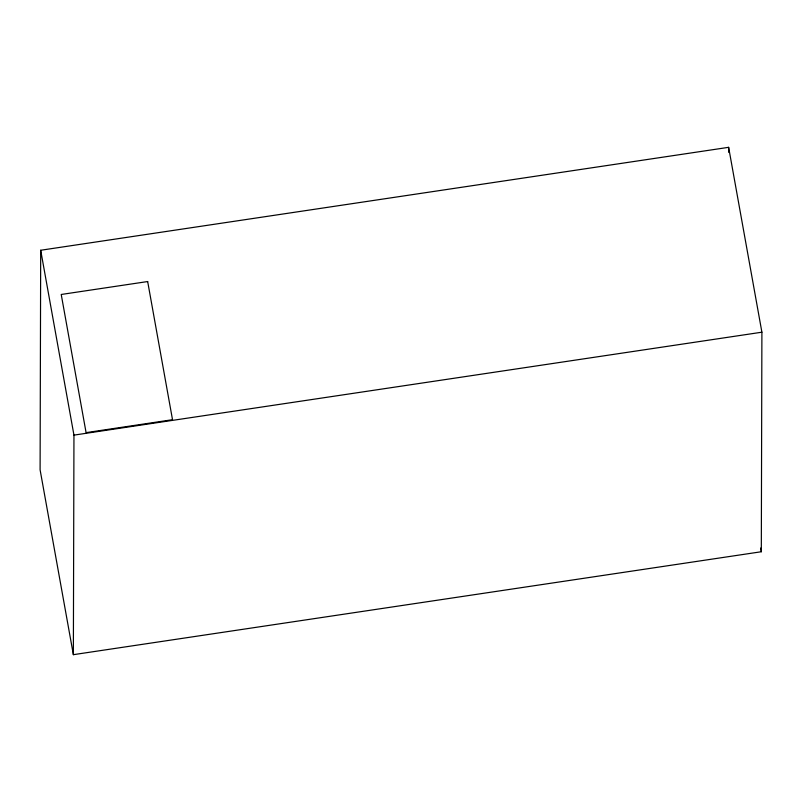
<?xml version="1.0" encoding="UTF-8"?>
<svg xmlns="http://www.w3.org/2000/svg" width="802" height="802" viewBox="0 0 802 802"><rect width="100%" height="100%" fill="white"/><g stroke="black" fill="none" stroke-linecap="round" stroke-linejoin="round"><path stroke-width="1.2" d="M40.691 250.254L40.1 469.802L73.363 654.673L761.309 551.746L761.9 332.198L728.637 147.327L40.691 250.254L73.954 435.125L73.363 654.673M728.627 152.32L728.637 147.327M73.954 435.125L761.9 332.198M760.647 548.047L761.309 551.746M147.668 281.542L61.223 294.474L86.085 432.639L172.52 419.707L147.668 281.542"/></g></svg>
